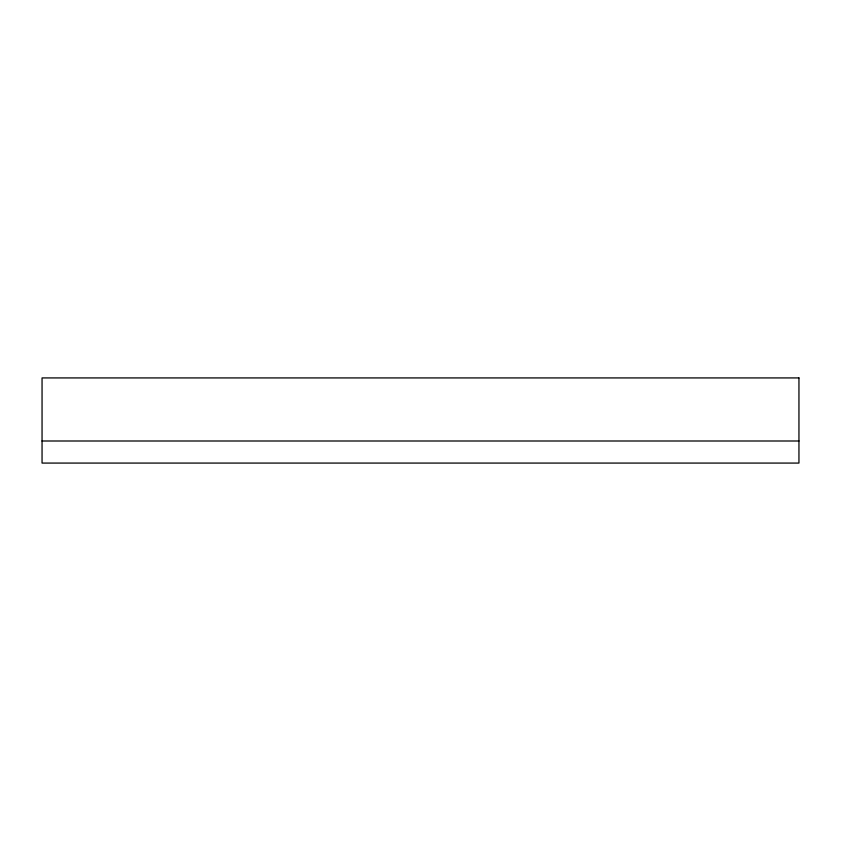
<?xml version="1.0" encoding="UTF-8"?>
<svg xmlns="http://www.w3.org/2000/svg" width="841" height="841" viewBox="0 0 841 841"><rect width="100%" height="100%" fill="white"/><g stroke="black" fill="none" stroke-linecap="round" stroke-linejoin="round"><path stroke-width="1.26" d="M42.05 440.999L798.95 440.999M798.95 377.924L42.05 377.924L42.05 463.076L798.95 463.076L798.95 377.924"/></g></svg>
